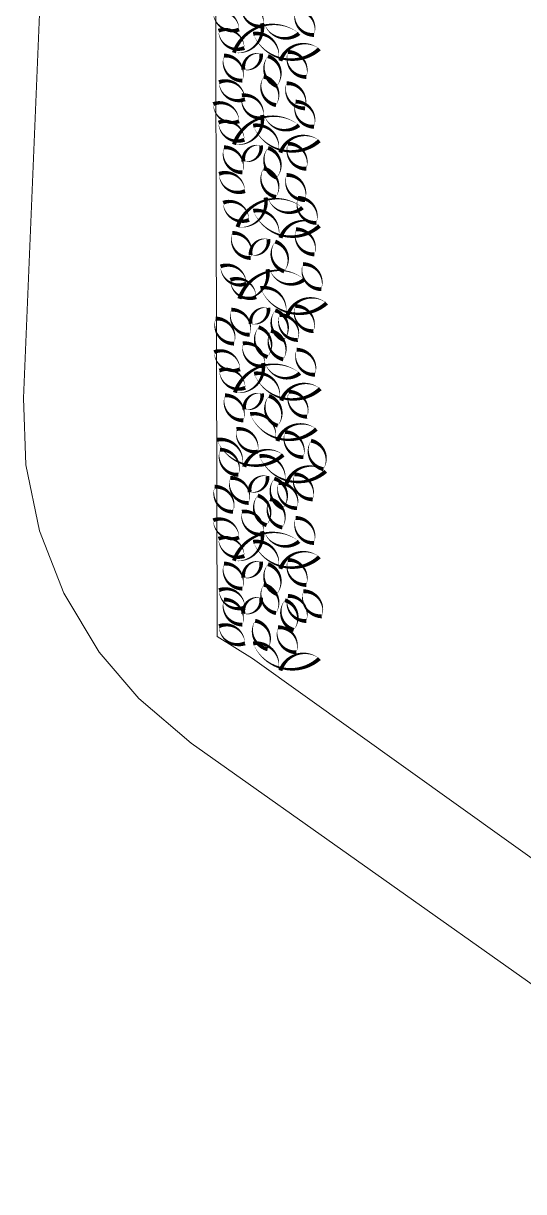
# Model space of a CAD drawing. Header units: metres. Extents: x -45 to 1930, y -347 to 488.
# Drawn here: x 140.31 to 146.59, y -36.98 to -22.33 of the extents above; entities that cross this region are included whole.
import ezdxf

# ---------------------------------------------------------------- set-up
doc = ezdxf.new("R2010")
doc.units = ezdxf.units.M
doc.layers.add('zariz.predmety', color=203, linetype='Continuous')
doc.layers.add('ZDIVO', color=1, linetype='Continuous')

msp = doc.modelspace()

# ---------------------------------------------------------------- linework, layer by layer
at = {"linetype": 'Continuous', "lineweight": 0}
for p, q in [((140.618419, -19.642893), (140.309388, -27.03373)), ((140.309388, -27.03373), (140.339019, -27.865957)), ((140.339019, -27.865957), (140.51044, -28.695875)), ((140.51044, -28.695875), (140.816093, -29.477912)), ((140.816093, -29.477912), (141.260801, -30.215043)), ((141.260801, -30.215043), (141.758104, -30.798592)), ((141.758104, -30.798592), (142.416143, -31.355101)), ((142.416143, -31.355101), (155.836259, -40.849548))]:
    msp.add_line(p, q, dxfattribs=at)
at = {"layer": 'zariz.predmety', "color": 253, "linetype": 'Continuous', "ltscale": 0.001}
for points in [[(143.051478, -22.087477, 0, 0, 0.520567051), (143.051478, -22.087477, 0, 0.05, 0.520567051), (143.318239, -22.370578, 0, 0.05, 0.520567051), (143.051478, -22.087477, 0.05, 0.05, 0)], [(143.015759, -22.411593, 0, 0, 0.520567051), (143.015759, -22.411593, 0, 0.05, 0.520567051), (142.691893, -22.196144, 0, 0.05, 0.520567051), (143.015759, -22.411593, 0.05, 0.05, 0)], [(143.955102, -22.480461, 0, 0, 0.520567051), (143.955102, -22.480461, 0, 0.05, 0.520567051), (143.725158, -22.16672, 0, 0.05, 0.520567051), (143.955102, -22.480461, 0.05, 0.05, 0)], [(143.081849, -22.643363, 0, 0, 0.520567051), (143.081849, -22.643363, 0, 0.05, 0.520567051), (142.757982, -22.427913, 0, 0.05, 0.520567051), (143.081849, -22.643363, 0.05, 0.05, 0)], [(142.950891, -22.702963, 0, 0, 0.520567051), (142.950891, -22.702963, 0, 0.05, 0.520567051), (143.303346, -22.333203, 0, 0.05, 0.520567051), (143.334104, -22.340796, 0, 0.05, 0.520567051), (143.767834, -22.460905, 0, 0.05, 0.520567051), (142.950891, -22.702963, 0.05, 0.05, 0)], [(144.023344, -22.65511, 0, 0, 0.520567051), (144.023344, -22.65511, 0, 0.05, 0.520567051), (143.534982, -22.804941, 0, 0.05, 0.520567051), (143.51188, -22.783261, 0, 0.05, 0.520567051), (143.192508, -22.466166, 0, 0.05, 0.520567051), (144.023344, -22.65511, 0.05, 0.05, 0)], [(143.070132, -22.914809, 0, 0, 0.520567051), (143.070132, -22.914809, 0, 0.05, 0.520567051), (143.292425, -22.715099, 0, 0.05, 0.520567051), (143.070132, -22.914809, 0.05, 0.05, 0)], [(143.858079, -23.006705, 0, 0, 0.520567051), (143.858079, -23.006705, 0, 0.05, 0.520567051), (143.628135, -22.692964, 0, 0.05, 0.520567051), (143.858079, -23.006705, 0.05, 0.05, 0)], [(142.827935, -22.73839, 0, 0, 0.520567051), (142.827935, -22.73839, 0, 0.05, 0.520567051), (143.05788, -23.05213, 0, 0.05, 0.520567051), (142.827935, -22.73839, 0.05, 0.05, 0)], [(143.489413, -23.119095, 0, 0, 0.520567051), (143.489413, -23.119095, 0, 0.05, 0.520567051), (143.378964, -22.746122, 0, 0.05, 0.520567051), (143.489413, -23.119095, 0.05, 0.05, 0)], [(143.324009, -23.003853, 0, 0, 0.520567051), (143.324009, -23.003853, 0, 0.05, 0.520567051), (143.479461, -23.360423, 0, 0.05, 0.520567051), (143.324009, -23.003853, 0.05, 0.05, 0)], [(143.088711, -23.286926, 0, 0, 0.520567051), (143.088711, -23.286926, 0, 0.05, 0.520567051), (142.764845, -23.071476, 0, 0.05, 0.520567051), (143.088711, -23.286926, 0.05, 0.05, 0)], [(143.841134, -23.399291, 0, 0, 0.520567051), (143.841134, -23.399291, 0, 0.05, 0.520567051), (143.61119, -23.08555, 0, 0.05, 0.520567051), (143.841134, -23.399291, 0.05, 0.05, 0)], [(143.051478, -23.237764, 0, 0, 0.520567051), (143.051478, -23.237764, 0, 0.05, 0.520567051), (143.318239, -23.520865, 0, 0.05, 0.520567051), (143.051478, -23.237764, 0.05, 0.05, 0)], [(143.015759, -23.56188, 0, 0, 0.520567051), (143.015759, -23.56188, 0, 0.05, 0.520567051), (142.691893, -23.346431, 0, 0.05, 0.520567051), (143.015759, -23.56188, 0.05, 0.05, 0)], [(143.955102, -23.630748, 0, 0, 0.520567051), (143.955102, -23.630748, 0, 0.05, 0.520567051), (143.725158, -23.317007, 0, 0.05, 0.520567051), (143.955102, -23.630748, 0.05, 0.05, 0)], [(143.081849, -23.79365, 0, 0, 0.520567051), (143.081849, -23.79365, 0, 0.05, 0.520567051), (142.757982, -23.578201, 0, 0.05, 0.520567051), (143.081849, -23.79365, 0.05, 0.05, 0)], [(142.950891, -23.853251, 0, 0, 0.520567051), (142.950891, -23.853251, 0, 0.05, 0.520567051), (143.303346, -23.48349, 0, 0.05, 0.520567051), (143.334104, -23.491083, 0, 0.05, 0.520567051), (143.767834, -23.611192, 0, 0.05, 0.520567051), (142.950891, -23.853251, 0.05, 0.05, 0)], [(144.023344, -23.805397, 0, 0, 0.520567051), (144.023344, -23.805397, 0, 0.05, 0.520567051), (143.534982, -23.955228, 0, 0.05, 0.520567051), (143.51188, -23.933548, 0, 0.05, 0.520567051), (143.192508, -23.616454, 0, 0.05, 0.520567051), (144.023344, -23.805397, 0.05, 0.05, 0)], [(142.827935, -23.888677, 0, 0, 0.520567051), (142.827935, -23.888677, 0, 0.05, 0.520567051), (143.05788, -24.202418, 0, 0.05, 0.520567051), (142.827935, -23.888677, 0.05, 0.05, 0)], [(143.070132, -24.065096, 0, 0, 0.520567051), (143.070132, -24.065096, 0, 0.05, 0.520567051), (143.292425, -23.865387, 0, 0.05, 0.520567051), (143.070132, -24.065096, 0.05, 0.05, 0)], [(143.858079, -24.156992, 0, 0, 0.520567051), (143.858079, -24.156992, 0, 0.05, 0.520567051), (143.628135, -23.843251, 0, 0.05, 0.520567051), (143.858079, -24.156992, 0.05, 0.05, 0)], [(143.489413, -24.269382, 0, 0, 0.520567051), (143.489413, -24.269382, 0, 0.05, 0.520567051), (143.378964, -23.896409, 0, 0.05, 0.520567051), (143.489413, -24.269382, 0.05, 0.05, 0)], [(143.324009, -24.15414, 0, 0, 0.520567051), (143.324009, -24.15414, 0, 0.05, 0.520567051), (143.479461, -24.51071, 0, 0.05, 0.520567051), (143.324009, -24.15414, 0.05, 0.05, 0)], [(143.088711, -24.437213, 0, 0, 0.520567051), (143.088711, -24.437213, 0, 0.05, 0.520567051), (142.764845, -24.221763, 0, 0.05, 0.520567051), (143.088711, -24.437213, 0.05, 0.05, 0)], [(143.841134, -24.549578, 0, 0, 0.520567051), (143.841134, -24.549578, 0, 0.05, 0.520567051), (143.61119, -24.235837, 0, 0.05, 0.520567051), (143.841134, -24.549578, 0.05, 0.05, 0)], [(143.140312, -24.798641, 0, 0, 0.520567051), (143.140312, -24.798641, 0, 0.05, 0.520567051), (142.816446, -24.583191, 0, 0.05, 0.520567051), (143.140312, -24.798641, 0.05, 0.05, 0)], [(142.995022, -24.887339, 0, 0, 0.520567051), (142.995022, -24.887339, 0, 0.05, 0.520567051), (143.347477, -24.517579, 0, 0.05, 0.520567051), (143.378236, -24.525172, 0, 0.05, 0.520567051), (143.811965, -24.645281, 0, 0.05, 0.520567051), (142.995022, -24.887339, 0.05, 0.05, 0)], [(143.984369, -24.83559, 0, 0, 0.520567051), (143.984369, -24.83559, 0, 0.05, 0.520567051), (143.754424, -24.521849, 0, 0.05, 0.520567051), (143.984369, -24.83559, 0.05, 0.05, 0)], [(144.024823, -24.873481, 0, 0, 0.520567051), (144.024823, -24.873481, 0, 0.05, 0.520567051), (143.536461, -25.023312, 0, 0.05, 0.520567051), (143.513359, -25.001631, 0, 0.05, 0.520567051), (143.193987, -24.684537, 0, 0.05, 0.520567051), (144.024823, -24.873481, 0.05, 0.05, 0)], [(143.961242, -25.229804, 0, 0, 0.520567051), (143.961242, -25.229804, 0, 0.05, 0.520567051), (143.731298, -24.916064, 0, 0.05, 0.520567051), (143.961242, -25.229804, 0.05, 0.05, 0)], [(142.931098, -24.961489, 0, 0, 0.520567051), (142.931098, -24.961489, 0, 0.05, 0.520567051), (143.161043, -25.27523, 0, 0.05, 0.520567051), (142.931098, -24.961489, 0.05, 0.05, 0)], [(143.16141, -25.239051, 0, 0, 0.520567051), (143.16141, -25.239051, 0, 0.05, 0.520567051), (143.383703, -25.039342, 0, 0.05, 0.520567051), (143.16141, -25.239051, 0.05, 0.05, 0)], [(143.580691, -25.443337, 0, 0, 0.520567051), (143.580691, -25.443337, 0, 0.05, 0.520567051), (143.470242, -25.070364, 0, 0.05, 0.520567051), (143.580691, -25.443337, 0.05, 0.05, 0)], [(144.046214, -25.666112, 0, 0, 0.520567051), (144.046214, -25.666112, 0, 0.05, 0.520567051), (143.81627, -25.352371, 0, 0.05, 0.520567051), (144.046214, -25.666112, 0.05, 0.05, 0)], [(143.106871, -25.597244, 0, 0, 0.520567051), (143.106871, -25.597244, 0, 0.05, 0.520567051), (142.783005, -25.381795, 0, 0.05, 0.520567051), (143.106871, -25.597244, 0.05, 0.05, 0)], [(143.019147, -25.785685, 0, 0, 0.520567051), (143.019147, -25.785685, 0, 0.05, 0.520567051), (143.371602, -25.415925, 0, 0.05, 0.520567051), (143.40236, -25.423517, 0, 0.05, 0.520567051), (143.836089, -25.543626, 0, 0.05, 0.520567051), (143.019147, -25.785685, 0.05, 0.05, 0)], [(143.229944, -25.765921, 0, 0, 0.520567051), (143.229944, -25.765921, 0, 0.05, 0.520567051), (142.906078, -25.550472, 0, 0.05, 0.520567051), (143.229944, -25.765921, 0.05, 0.05, 0)], [(144.114456, -25.840761, 0, 0, 0.520567051), (144.114456, -25.840761, 0, 0.05, 0.520567051), (143.626093, -25.990592, 0, 0.05, 0.520567051), (143.602992, -25.968912, 0, 0.05, 0.520567051), (143.28362, -25.651818, 0, 0.05, 0.520567051), (144.114456, -25.840761, 0.05, 0.05, 0)], [(142.919047, -25.924041, 0, 0, 0.520567051), (142.919047, -25.924041, 0, 0.05, 0.520567051), (143.148992, -26.237782, 0, 0.05, 0.520567051), (142.919047, -25.924041, 0.05, 0.05, 0)], [(143.161244, -26.10046, 0, 0, 0.520567051), (143.161244, -26.10046, 0, 0.05, 0.520567051), (143.383537, -25.900751, 0, 0.05, 0.520567051), (143.161244, -26.10046, 0.05, 0.05, 0)], [(143.580525, -26.304746, 0, 0, 0.520567051), (143.580525, -26.304746, 0, 0.05, 0.520567051), (143.470075, -25.931773, 0, 0.05, 0.520567051), (143.580525, -26.304746, 0.05, 0.05, 0)], [(143.949191, -26.192356, 0, 0, 0.520567051), (143.949191, -26.192356, 0, 0.05, 0.520567051), (143.719247, -25.878615, 0, 0.05, 0.520567051), (143.949191, -26.192356, 0.05, 0.05, 0)], [(142.722574, -26.034714, 0, 0, 0.520567051), (142.722574, -26.034714, 0, 0.05, 0.520567051), (142.952519, -26.348454, 0, 0.05, 0.520567051), (142.722574, -26.034714, 0.05, 0.05, 0)], [(143.752718, -26.303029, 0, 0, 0.520567051), (143.752718, -26.303029, 0, 0.05, 0.520567051), (143.522774, -25.989288, 0, 0.05, 0.520567051), (143.752718, -26.303029, 0.05, 0.05, 0)], [(143.372167, -26.516561, 0, 0, 0.520567051), (143.372167, -26.516561, 0, 0.05, 0.520567051), (143.261718, -26.143589, 0, 0.05, 0.520567051), (143.372167, -26.516561, 0.05, 0.05, 0)], [(143.415121, -26.189504, 0, 0, 0.520567051), (143.415121, -26.189504, 0, 0.05, 0.520567051), (143.570573, -26.546074, 0, 0.05, 0.520567051), (143.415121, -26.189504, 0.05, 0.05, 0)], [(143.063063, -26.346352, 0, 0, 0.520567051), (143.063063, -26.346352, 0, 0.05, 0.520567051), (143.329824, -26.629453, 0, 0.05, 0.520567051), (143.063063, -26.346352, 0.05, 0.05, 0)], [(143.027344, -26.670469, 0, 0, 0.520567051), (143.027344, -26.670469, 0, 0.05, 0.520567051), (142.703477, -26.455019, 0, 0.05, 0.520567051), (143.027344, -26.670469, 0.05, 0.05, 0)], [(143.966687, -26.739336, 0, 0, 0.520567051), (143.966687, -26.739336, 0, 0.05, 0.520567051), (143.736742, -26.425596, 0, 0.05, 0.520567051), (143.966687, -26.739336, 0.05, 0.05, 0)], [(143.093433, -26.902239, 0, 0, 0.520567051), (143.093433, -26.902239, 0, 0.05, 0.520567051), (142.769567, -26.686789, 0, 0.05, 0.520567051), (143.093433, -26.902239, 0.05, 0.05, 0)], [(142.962476, -26.961839, 0, 0, 0.520567051), (142.962476, -26.961839, 0, 0.05, 0.520567051), (143.314931, -26.592079, 0, 0.05, 0.520567051), (143.345689, -26.599672, 0, 0.05, 0.520567051), (143.779418, -26.71978, 0, 0.05, 0.520567051), (142.962476, -26.961839, 0.05, 0.05, 0)], [(144.034929, -26.913986, 0, 0, 0.520567051), (144.034929, -26.913986, 0, 0.05, 0.520567051), (143.546566, -27.063817, 0, 0.05, 0.520567051), (143.523465, -27.042137, 0, 0.05, 0.520567051), (143.204093, -26.725042, 0, 0.05, 0.520567051), (144.034929, -26.913986, 0.05, 0.05, 0)], [(143.869664, -27.265581, 0, 0, 0.520567051), (143.869664, -27.265581, 0, 0.05, 0.520567051), (143.639719, -26.95184, 0, 0.05, 0.520567051), (143.869664, -27.265581, 0.05, 0.05, 0)], [(142.83952, -26.997265, 0, 0, 0.520567051), (142.83952, -26.997265, 0, 0.05, 0.520567051), (143.069464, -27.311006, 0, 0.05, 0.520567051), (142.83952, -26.997265, 0.05, 0.05, 0)], [(143.081717, -27.173685, 0, 0, 0.520567051), (143.081717, -27.173685, 0, 0.05, 0.520567051), (143.30401, -26.973975, 0, 0.05, 0.520567051), (143.081717, -27.173685, 0.05, 0.05, 0)], [(143.500998, -27.37797, 0, 0, 0.520567051), (143.500998, -27.37797, 0, 0.05, 0.520567051), (143.390548, -27.004998, 0, 0.05, 0.520567051), (143.500998, -27.37797, 0.05, 0.05, 0)], [(143.986085, -27.420236, 0, 0, 0.520567051), (143.986085, -27.420236, 0, 0.05, 0.520567051), (143.497723, -27.570067, 0, 0.05, 0.520567051), (143.474621, -27.548387, 0, 0.05, 0.520567051), (143.155249, -27.231292, 0, 0.05, 0.520567051), (143.986085, -27.420236, 0.05, 0.05, 0)], [(143.569976, -27.743668, 0, 0, 0.520567051), (143.569976, -27.743668, 0, 0.05, 0.520567051), (143.081614, -27.893499, 0, 0.05, 0.520567051), (143.058513, -27.871818, 0, 0.05, 0.520567051), (142.739141, -27.554724, 0, 0.05, 0.520567051), (143.569976, -27.743668, 0.05, 0.05, 0)], [(142.983536, -27.419577, 0, 0, 0.520567051), (142.983536, -27.419577, 0, 0.05, 0.520567051), (143.250297, -27.702678, 0, 0.05, 0.520567051), (142.983536, -27.419577, 0.05, 0.05, 0)], [(143.82082, -27.771831, 0, 0, 0.520567051), (143.82082, -27.771831, 0, 0.05, 0.520567051), (143.590876, -27.45809, 0, 0.05, 0.520567051), (143.82082, -27.771831, 0.05, 0.05, 0)], [(143.007336, -27.992388, 0, 0, 0.520567051), (143.007336, -27.992388, 0, 0.05, 0.520567051), (142.777392, -27.678647, 0, 0.05, 0.520567051), (143.007336, -27.992388, 0.05, 0.05, 0)], [(143.91804, -27.565476, 0, 0, 0.520567051), (143.91804, -27.565476, 0, 0.05, 0.520567051), (144.073492, -27.922047, 0, 0.05, 0.520567051), (143.91804, -27.565476, 0.05, 0.05, 0)], [(144.102871, -27.948881, 0, 0, 0.520567051), (144.102871, -27.948881, 0, 0.05, 0.520567051), (143.614509, -28.098712, 0, 0.05, 0.520567051), (143.591407, -28.077032, 0, 0.05, 0.520567051), (143.272035, -27.759937, 0, 0.05, 0.520567051), (144.102871, -27.948881, 0.05, 0.05, 0)], [(143.937606, -28.300476, 0, 0, 0.520567051), (143.937606, -28.300476, 0, 0.05, 0.520567051), (143.707662, -27.986735, 0, 0.05, 0.520567051), (143.937606, -28.300476, 0.05, 0.05, 0)], [(142.907462, -28.03216, 0, 0, 0.520567051), (142.907462, -28.03216, 0, 0.05, 0.520567051), (143.137407, -28.345901, 0, 0.05, 0.520567051), (142.907462, -28.03216, 0.05, 0.05, 0)], [(143.149659, -28.20858, 0, 0, 0.520567051), (143.149659, -28.20858, 0, 0.05, 0.520567051), (143.371952, -28.00887, 0, 0.05, 0.520567051), (143.149659, -28.20858, 0.05, 0.05, 0)], [(143.56894, -28.412865, 0, 0, 0.520567051), (143.56894, -28.412865, 0, 0.05, 0.520567051), (143.458491, -28.039893, 0, 0.05, 0.520567051), (143.56894, -28.412865, 0.05, 0.05, 0)], [(143.741134, -28.411148, 0, 0, 0.520567051), (143.741134, -28.411148, 0, 0.05, 0.520567051), (143.511189, -28.097408, 0, 0.05, 0.520567051), (143.741134, -28.411148, 0.05, 0.05, 0)], [(142.71099, -28.142833, 0, 0, 0.520567051), (142.71099, -28.142833, 0, 0.05, 0.520567051), (142.940934, -28.456574, 0, 0.05, 0.520567051), (142.71099, -28.142833, 0.05, 0.05, 0)], [(143.360583, -28.624681, 0, 0, 0.520567051), (143.360583, -28.624681, 0, 0.05, 0.520567051), (143.250133, -28.251708, 0, 0.05, 0.520567051), (143.360583, -28.624681, 0.05, 0.05, 0)], [(143.403536, -28.297624, 0, 0, 0.520567051), (143.403536, -28.297624, 0, 0.05, 0.520567051), (143.558988, -28.654194, 0, 0.05, 0.520567051), (143.403536, -28.297624, 0.05, 0.05, 0)], [(143.015759, -28.778589, 0, 0, 0.520567051), (143.015759, -28.778589, 0, 0.05, 0.520567051), (142.691893, -28.563139, 0, 0.05, 0.520567051), (143.015759, -28.778589, 0.05, 0.05, 0)], [(143.051478, -28.454472, 0, 0, 0.520567051), (143.051478, -28.454472, 0, 0.05, 0.520567051), (143.318239, -28.737573, 0, 0.05, 0.520567051), (143.051478, -28.454472, 0.05, 0.05, 0)], [(143.955102, -28.847456, 0, 0, 0.520567051), (143.955102, -28.847456, 0, 0.05, 0.520567051), (143.725158, -28.533715, 0, 0.05, 0.520567051), (143.955102, -28.847456, 0.05, 0.05, 0)], [(142.950891, -29.069959, 0, 0, 0.520567051), (142.950891, -29.069959, 0, 0.05, 0.520567051), (143.303346, -28.700199, 0, 0.05, 0.520567051), (143.334104, -28.707791, 0, 0.05, 0.520567051), (143.767834, -28.8279, 0, 0.05, 0.520567051), (142.950891, -29.069959, 0.05, 0.05, 0)], [(143.081849, -29.010358, 0, 0, 0.520567051), (143.081849, -29.010358, 0, 0.05, 0.520567051), (142.757982, -28.794909, 0, 0.05, 0.520567051), (143.081849, -29.010358, 0.05, 0.05, 0)], [(144.023344, -29.022106, 0, 0, 0.520567051), (144.023344, -29.022106, 0, 0.05, 0.520567051), (143.534982, -29.171937, 0, 0.05, 0.520567051), (143.51188, -29.150256, 0, 0.05, 0.520567051), (143.192508, -28.833162, 0, 0.05, 0.520567051), (144.023344, -29.022106, 0.05, 0.05, 0)], [(142.827935, -29.105385, 0, 0, 0.520567051), (142.827935, -29.105385, 0, 0.05, 0.520567051), (143.05788, -29.419126, 0, 0.05, 0.520567051), (142.827935, -29.105385, 0.05, 0.05, 0)], [(143.070132, -29.281804, 0, 0, 0.520567051), (143.070132, -29.281804, 0, 0.05, 0.520567051), (143.292425, -29.082095, 0, 0.05, 0.520567051), (143.070132, -29.281804, 0.05, 0.05, 0)], [(143.489413, -29.48609, 0, 0, 0.520567051), (143.489413, -29.48609, 0, 0.05, 0.520567051), (143.378964, -29.113117, 0, 0.05, 0.520567051), (143.489413, -29.48609, 0.05, 0.05, 0)], [(143.858079, -29.3737, 0, 0, 0.520567051), (143.858079, -29.3737, 0, 0.05, 0.520567051), (143.628135, -29.059959, 0, 0.05, 0.520567051), (143.858079, -29.3737, 0.05, 0.05, 0)], [(143.088711, -29.653921, 0, 0, 0.520567051), (143.088711, -29.653921, 0, 0.05, 0.520567051), (142.764845, -29.438472, 0, 0.05, 0.520567051), (143.088711, -29.653921, 0.05, 0.05, 0)], [(143.324009, -29.370848, 0, 0, 0.520567051), (143.324009, -29.370848, 0, 0.05, 0.520567051), (143.479461, -29.727419, 0, 0.05, 0.520567051), (143.324009, -29.370848, 0.05, 0.05, 0)], [(144.053633, -29.766286, 0, 0, 0.520567051), (144.053633, -29.766286, 0, 0.05, 0.520567051), (143.823688, -29.452545, 0, 0.05, 0.520567051), (144.053633, -29.766286, 0.05, 0.05, 0)], [(142.827935, -29.556744, 0, 0, 0.520567051), (142.827935, -29.556744, 0, 0.05, 0.520567051), (143.05788, -29.870485, 0, 0.05, 0.520567051), (142.827935, -29.556744, 0.05, 0.05, 0)], [(143.070132, -29.733164, 0, 0, 0.520567051), (143.070132, -29.733164, 0, 0.05, 0.520567051), (143.292425, -29.533454, 0, 0.05, 0.520567051), (143.070132, -29.733164, 0.05, 0.05, 0)], [(143.70189, -29.937449, 0, 0, 0.520567051), (143.70189, -29.937449, 0, 0.05, 0.520567051), (143.59144, -29.564477, 0, 0.05, 0.520567051), (143.70189, -29.937449, 0.05, 0.05, 0)], [(143.858079, -29.82506, 0, 0, 0.520567051), (143.858079, -29.82506, 0, 0.05, 0.520567051), (143.628135, -29.511319, 0, 0.05, 0.520567051), (143.858079, -29.82506, 0.05, 0.05, 0)], [(143.088711, -30.10528, 0, 0, 0.520567051), (143.088711, -30.10528, 0, 0.05, 0.520567051), (142.764845, -29.889831, 0, 0.05, 0.520567051), (143.088711, -30.10528, 0.05, 0.05, 0)], [(143.217781, -29.822208, 0, 0, 0.520567051), (143.217781, -29.822208, 0, 0.05, 0.520567051), (143.373234, -30.178778, 0, 0.05, 0.520567051), (143.217781, -29.822208, 0.05, 0.05, 0)], [(143.734907, -30.217645, 0, 0, 0.520567051), (143.734907, -30.217645, 0, 0.05, 0.520567051), (143.504962, -29.903905, 0, 0.05, 0.520567051), (143.734907, -30.217645, 0.05, 0.05, 0)], [(144.023344, -30.296537, 0, 0, 0.520567051), (144.023344, -30.296537, 0, 0.05, 0.520567051), (143.534982, -30.446368, 0, 0.05, 0.520567051), (143.51188, -30.424688, 0, 0.05, 0.520567051), (143.192508, -30.107593, 0, 0.05, 0.520567051), (144.023344, -30.296537, 0.05, 0.05, 0)]]:
    msp.add_lwpolyline(points, format="xyseb", close=True, dxfattribs=at)
at = {"layer": 'ZDIVO', "linetype": 'Continuous', "lineweight": 0, "flags": 128}
msp.add_lwpolyline([(166.325758, -46.833055), (143.183432, -30.29346), (142.741859, -30.019693), (142.651262, 7.836083), (146.725913, 7.633634), (157.126179, 7.416588), (173.355135, 6.497163), (171.758768, -9.17884), (169.47157, -21.436195), (167.875314, -30.444402), (166.433603, -42.7286)], close=True, dxfattribs=at)

doc.saveas('drawing.dxf')
